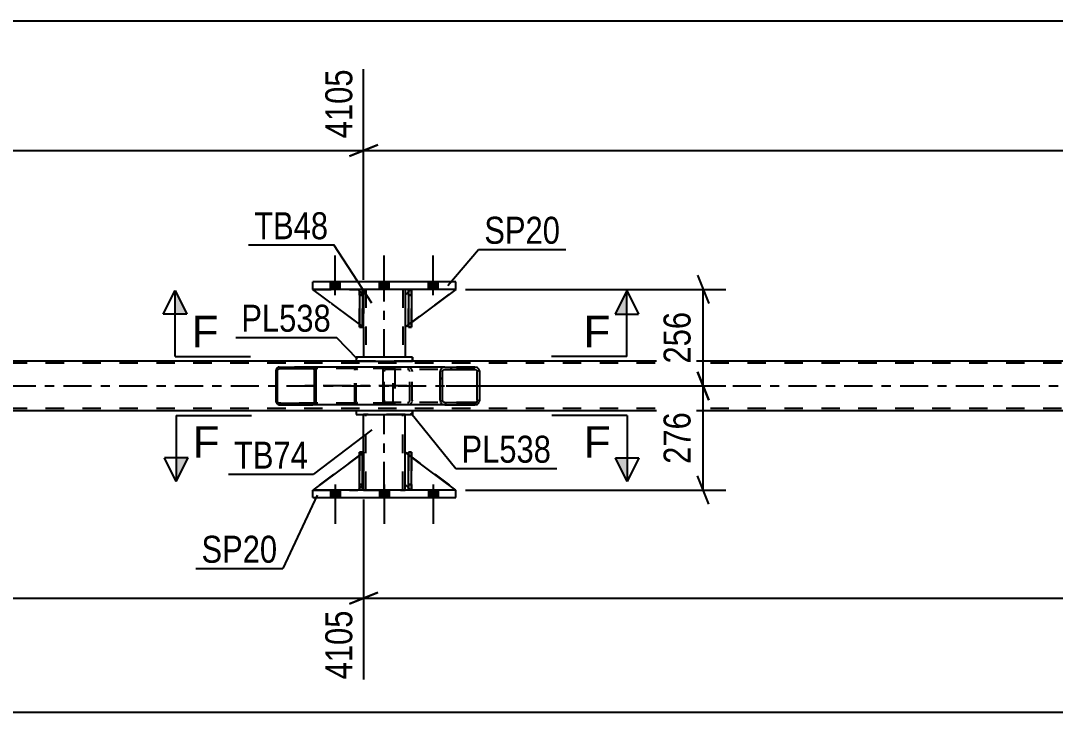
# Model space of a CAD drawing. Header units: millimetres. Extents: x -91 to 750, y -426 to 168.
# Drawn here: x 156.9 to 266.6, y -247.5 to -174.2 of the extents above; entities that cross this region are included whole.
import ezdxf

# ---------------------------------------------------------------- set-up
doc = ezdxf.new("R2010")
doc.units = ezdxf.units.MM
doc.linetypes.add('DXK_LINE_DOT2', pattern=[3.9198, 1.9599, -1.9599])
doc.linetypes.add('DXK_LINE_DOT3', pattern=[5.9187, 2.979, -0.9799, 0.9799, -0.9799])
doc.styles.add('Arial', font='ARIAL.TTF', dxfattribs={"height": 0.2})
doc.styles.add('Arial Narrow', font='ARIALN.TTF', dxfattribs={"height": 0.2})

# ---------------------------------------------------------------- blocks, each defined once
blk = doc.blocks.new('Part-814409585-5527 - 5508')
at = {"color": 2, "linetype": 'Continuous'}
for p, q in [((193.13, -202.65), (192.81, -202.65)), ((192.81, -202.65), (192.81, -206.65)), ((193.13, -202.65), (193.13, -202.65)), ((193.13, -202.65), (193.13, -206.65)), ((193.13, -206.65), (192.81, -206.65))]:
    blk.add_line(p, q, dxfattribs=at)
at = {"color": 7, "linetype": 'DXK_LINE_DOT2'}
for p, q in [((192.81, -203.25), (192.81, -202.65)), ((193.13, -203.25), (193.13, -202.65)), ((193.13, -202.65), (193.13, -202.65)), ((193.13, -203.25), (192.81, -203.25)), ((192.81, -203.25), (192.81, -206.65)), ((193.13, -206.65), (193.13, -203.25))]:
    blk.add_line(p, q, dxfattribs=at)
blk = doc.blocks.new('Part-814409585-5526 - 5508')
at = {"color": 7, "linetype": 'DXK_LINE_DOT2'}
for p, q in [((193.13, -219.93), (192.81, -219.93)), ((192.81, -223.33), (192.81, -219.93)), ((192.81, -223.93), (192.81, -219.93)), ((193.13, -219.93), (193.13, -223.33)), ((193.13, -223.93), (193.13, -219.93)), ((193.13, -223.33), (192.81, -223.33)), ((192.81, -223.93), (192.81, -223.33)), ((193.13, -223.93), (192.81, -223.93)), ((193.13, -223.33), (193.13, -223.93)), ((193.13, -223.93), (193.13, -223.93))]:
    blk.add_line(p, q, dxfattribs=at)
blk = doc.blocks.new('Part-814409585-5510 - 5508')
at = {"color": 2, "linetype": 'Continuous'}
for p, q in [((197.65, -223.33), (197.65, -219.93)), ((198.01, -220.19), (197.65, -219.93)), ((203.05, -223.93), (198.33, -220.43)), ((198.01, -223.68), (197.65, -223.33))]:
    blk.add_line(p, q, dxfattribs=at)
at = {"color": 7, "linetype": 'DXK_LINE_DOT2'}
for p, q in [((198.33, -220.43), (198.01, -220.19)), ((198.25, -223.93), (198.01, -223.68)), ((203.05, -223.93), (198.25, -223.93)), ((203.05, -223.93), (203.05, -223.93)), ((203.05, -223.93), (203.05, -223.93))]:
    blk.add_line(p, q, dxfattribs=at)
blk = doc.blocks.new('Part-814409585-5528 - 5508')
at = {"color": 2, "linetype": 'Continuous'}
for p, q in [((192.81, -206.32), (187.85, -202.65)), ((192.81, -202.8), (192.65, -202.65)), ((193.25, -203.25), (193.13, -203.12)), ((193.25, -203.25), (193.25, -203.25)), ((193.25, -206.65), (193.25, -203.25)), ((193.13, -206.56), (193.25, -206.65)), ((193.25, -206.65), (193.25, -206.65))]:
    blk.add_line(p, q, dxfattribs=at)
at = {"color": 7, "linetype": 'DXK_LINE_DOT2'}
for p, q in [((192.65, -202.65), (187.85, -202.65)), ((192.65, -202.65), (193.25, -203.25)), ((193.13, -203.12), (192.81, -202.8)), ((193.25, -203.25), (193.25, -206.65)), ((193.13, -206.56), (192.81, -206.32))]:
    blk.add_line(p, q, dxfattribs=at)
blk = doc.blocks.new('Part-814409585-5529 - 5508')
at = {"color": 7, "linetype": 'DXK_LINE_DOT2'}
for p, q in [((193.25, -206.65), (187.85, -202.65)), ((187.85, -202.65), (192.65, -202.65)), ((192.65, -202.65), (193.25, -203.25)), ((193.25, -203.25), (192.65, -202.65)), ((193.25, -203.25), (193.25, -206.65)), ((193.25, -203.25), (193.25, -203.25)), ((193.25, -203.25), (193.25, -206.65))]:
    blk.add_line(p, q, dxfattribs=at)
blk = doc.blocks.new('Part-814409585-5530 - 5508')
at = {"color": 2, "linetype": 'Continuous'}
for p, q in [((198.01, -202.9), (197.65, -203.25)), ((203.05, -202.65), (198.33, -206.15)), ((197.65, -203.25), (197.65, -206.65)), ((198.01, -206.39), (197.65, -206.65))]:
    blk.add_line(p, q, dxfattribs=at)
at = {"color": 7, "linetype": 'DXK_LINE_DOT2'}
for p, q in [((198.25, -202.65), (198.01, -202.9)), ((203.05, -202.65), (198.25, -202.65)), ((198.33, -206.15), (198.01, -206.39))]:
    blk.add_line(p, q, dxfattribs=at)
blk = doc.blocks.new('Part-814409585-5531 - 5508')
at = {"color": 7, "linetype": 'DXK_LINE_DOT2'}
for p, q in [((198.25, -202.65), (197.65, -203.25)), ((197.65, -206.65), (203.05, -202.65)), ((203.05, -202.65), (198.25, -202.65)), ((197.65, -203.25), (197.65, -206.65))]:
    blk.add_line(p, q, dxfattribs=at)
blk = doc.blocks.new('Part-814409585-5537 - 5508')
at = {"color": 2, "linetype": 'Continuous'}
for p, q in [((193.25, -219.93), (193.25, -215.93)), ((197.65, -219.93), (197.65, -215.93)), ((193.25, -223.93), (193.25, -223.33)), ((197.65, -223.93), (197.65, -223.33))]:
    blk.add_line(p, q, dxfattribs=at)
at = {"color": 7, "linetype": 'DXK_LINE_DOT2'}
for p, q in [((197.65, -215.93), (193.25, -215.93)), ((193.49, -223.93), (193.49, -215.93)), ((197.41, -223.93), (197.41, -215.93)), ((193.25, -223.33), (193.25, -219.93)), ((197.65, -223.33), (197.65, -219.93)), ((193.25, -223.93), (197.65, -223.93))]:
    blk.add_line(p, q, dxfattribs=at)
at = {"color": 7, "linetype": 'DXK_LINE_DOT3'}
blk.add_line((195.45, -223.93), (195.45, -215.93), dxfattribs=at)
blk = doc.blocks.new('Part-814409585-5542 - 5508')
at = {"color": 2, "linetype": 'Continuous'}
for p, q in [((187.85, -202.65), (187.85, -201.85)), ((203.05, -201.85), (187.85, -201.85)), ((203.05, -202.65), (203.05, -201.85)), ((203.05, -202.65), (187.85, -202.65))]:
    blk.add_line(p, q, dxfattribs=at)
at = {"color": 7, "linetype": 'DXK_LINE_DOT2'}
for p, q in [((187.85, -202.65), (187.85, -201.85)), ((203.05, -202.65), (203.05, -201.85))]:
    blk.add_line(p, q, dxfattribs=at)
blk = doc.blocks.new('Part-814409585-5547 - 5508')
at = {"color": 2, "linetype": 'Continuous'}
for p, q in [((187.85, -224.73), (187.85, -223.93)), ((203.05, -223.93), (187.85, -223.93)), ((203.05, -224.73), (203.05, -223.93)), ((187.85, -224.73), (203.05, -224.73))]:
    blk.add_line(p, q, dxfattribs=at)
at = {"color": 7, "linetype": 'DXK_LINE_DOT2'}
for p, q in [((187.85, -224.73), (187.85, -223.93)), ((203.05, -224.73), (203.05, -223.93))]:
    blk.add_line(p, q, dxfattribs=at)
blk = doc.blocks.new('Bolt-814409585-5613 - 5508')
at = {"linetype": 'Continuous'}
for points in [[(190.77, -223.93), (189.73, -223.93), (189.73, -224.73), (190.77, -224.73)], [(190.77, -223.93), (189.73, -223.93), (189.73, -224.73), (190.77, -224.73)], [(190.77, -223.93), (189.73, -223.93), (189.73, -224.73), (190.77, -224.73)], [(195.97, -223.93), (194.93, -223.93), (194.93, -224.73), (195.97, -224.73)], [(195.97, -223.93), (194.93, -223.93), (194.93, -224.73), (195.97, -224.73)], [(201.17, -223.93), (200.13, -223.93), (200.13, -224.73), (201.17, -224.73)], [(201.17, -223.93), (200.13, -223.93), (200.13, -224.73), (201.17, -224.73)], [(201.17, -223.93), (200.13, -223.93), (200.13, -224.73), (201.17, -224.73)]]:
    blk.add_hatch(color=1, dxfattribs=at).paths.add_polyline_path(points)
at = {"color": 1, "linetype": 'Continuous'}
for p, q in [((189.73, -223.93), (189.73, -224.73)), ((189.73, -223.93), (189.73, -224.73)), ((189.73, -223.93), (189.73, -224.73)), ((190.25, -223.33), (190.25, -227.53)), ((190.25, -223.33), (190.25, -227.53)), ((190.25, -223.33), (190.25, -227.53)), ((190.77, -223.93), (190.77, -224.73)), ((190.77, -223.93), (190.77, -224.73)), ((190.77, -223.93), (190.77, -224.73)), ((194.93, -223.93), (194.93, -224.73)), ((194.93, -223.93), (194.93, -224.73)), ((195.45, -223.33), (195.45, -227.53)), ((195.45, -223.33), (195.45, -227.53)), ((195.97, -223.93), (195.97, -224.73)), ((195.97, -223.93), (195.97, -224.73)), ((200.13, -223.93), (200.13, -224.73)), ((200.13, -223.93), (200.13, -224.73)), ((200.13, -223.93), (200.13, -224.73)), ((200.65, -223.33), (200.65, -227.53)), ((200.65, -223.33), (200.65, -227.53)), ((200.65, -223.33), (200.65, -227.53)), ((201.17, -223.93), (201.17, -224.73)), ((201.17, -223.93), (201.17, -224.73)), ((201.17, -223.93), (201.17, -224.73))]:
    blk.add_line(p, q, dxfattribs=at)
blk = doc.blocks.new('Part-814409585-5549 - 5508')
at = {"color": 7, "linetype": 'DXK_LINE_DOT2'}
for p, q in [((192.81, -203.25), (192.81, -202.65)), ((192.81, -202.65), (192.81, -202.65)), ((192.81, -202.65), (192.81, -206.65)), ((193.13, -202.65), (192.81, -202.65)), ((193.13, -203.25), (193.13, -202.65)), ((193.13, -206.65), (193.13, -202.65)), ((192.81, -206.65), (192.81, -203.25)), ((192.81, -203.25), (193.13, -203.25)), ((193.13, -203.25), (193.13, -206.65)), ((192.81, -206.65), (193.13, -206.65))]:
    blk.add_line(p, q, dxfattribs=at)
blk = doc.blocks.new('Bolt-814409585-5614 - 5508')
at = {"linetype": 'Continuous'}
for points in [[(189.73, -202.65), (190.77, -202.65), (190.77, -201.85), (189.73, -201.85)], [(189.73, -202.65), (190.77, -202.65), (190.77, -201.85), (189.73, -201.85)], [(189.73, -202.65), (190.77, -202.65), (190.77, -201.85), (189.73, -201.85)], [(194.93, -202.65), (195.97, -202.65), (195.97, -201.85), (194.93, -201.85)], [(194.93, -202.65), (195.97, -202.65), (195.97, -201.85), (194.93, -201.85)], [(200.13, -202.65), (201.17, -202.65), (201.17, -201.85), (200.13, -201.85)], [(200.13, -202.65), (201.17, -202.65), (201.17, -201.85), (200.13, -201.85)], [(200.13, -202.65), (201.17, -202.65), (201.17, -201.85), (200.13, -201.85)]]:
    blk.add_hatch(color=1, dxfattribs=at).paths.add_polyline_path(points)
at = {"color": 1, "linetype": 'Continuous'}
for p, q in [((190.25, -203.25), (190.25, -199.05)), ((190.25, -203.25), (190.25, -199.05)), ((190.25, -203.25), (190.25, -199.05)), ((195.45, -203.25), (195.45, -199.05)), ((195.45, -203.25), (195.45, -199.05)), ((200.65, -203.25), (200.65, -199.05)), ((200.65, -203.25), (200.65, -199.05)), ((200.65, -203.25), (200.65, -199.05)), ((189.73, -202.65), (189.73, -201.85)), ((189.73, -202.65), (189.73, -201.85)), ((189.73, -202.65), (189.73, -201.85)), ((190.77, -202.65), (190.77, -201.85)), ((190.77, -202.65), (190.77, -201.85)), ((190.77, -202.65), (190.77, -201.85)), ((194.93, -202.65), (194.93, -201.85)), ((194.93, -202.65), (194.93, -201.85)), ((195.97, -202.65), (195.97, -201.85)), ((195.97, -202.65), (195.97, -201.85)), ((200.13, -202.65), (200.13, -201.85)), ((200.13, -202.65), (200.13, -201.85)), ((200.13, -202.65), (200.13, -201.85)), ((201.17, -202.65), (201.17, -201.85)), ((201.17, -202.65), (201.17, -201.85)), ((201.17, -202.65), (201.17, -201.85))]:
    blk.add_line(p, q, dxfattribs=at)
blk = doc.blocks.new('Part-814409585-5555 - 5508')
at = {"color": 2, "linetype": 'Continuous'}
for p, q in [((193.25, -202.65), (193.25, -203.25)), ((197.65, -202.65), (197.65, -203.25)), ((193.25, -206.65), (193.25, -209.85)), ((197.65, -206.65), (197.65, -209.85))]:
    blk.add_line(p, q, dxfattribs=at)
at = {"color": 7, "linetype": 'DXK_LINE_DOT2'}
for p, q in [((197.65, -202.65), (193.25, -202.65)), ((193.49, -202.65), (193.49, -209.85)), ((197.41, -202.65), (197.41, -209.85)), ((193.25, -203.25), (193.25, -206.65)), ((197.65, -203.25), (197.65, -206.65)), ((197.65, -209.85), (193.25, -209.85))]:
    blk.add_line(p, q, dxfattribs=at)
at = {"color": 7, "linetype": 'DXK_LINE_DOT3'}
blk.add_line((195.45, -209.85), (195.45, -202.65), dxfattribs=at)
blk = doc.blocks.new('Part-814409585-5625 - 5508')
at = {"color": 2, "linetype": 'Continuous'}
for p, q in [((192.45, -210.25), (54.86, -210.25)), ((362.72, -210.25), (198.45, -210.25)), ((192.45, -215.53), (54.86, -215.53)), ((362.72, -215.53), (198.45, -215.53))]:
    blk.add_line(p, q, dxfattribs=at)
at = {"color": 7, "linetype": 'DXK_LINE_DOT2'}
for p, q in [((631.84, -210.49), (54.86, -210.49)), ((198.45, -210.25), (192.45, -210.25)), ((631.84, -215.29), (54.86, -215.29)), ((198.45, -215.53), (192.45, -215.53))]:
    blk.add_line(p, q, dxfattribs=at)
at = {"color": 7, "linetype": 'DXK_LINE_DOT3'}
blk.add_line((54.86, -212.89), (631.84, -212.89), dxfattribs=at)
blk = doc.blocks.new('Part-814409585-5628 - 5508')
at = {"color": 2, "linetype": 'Continuous'}
for p, q in [((192.81, -223.93), (192.81, -219.93)), ((192.81, -219.93), (193.13, -219.93)), ((193.13, -223.93), (193.13, -219.93)), ((192.81, -223.93), (192.81, -223.93)), ((193.13, -223.93), (192.81, -223.93))]:
    blk.add_line(p, q, dxfattribs=at)
at = {"color": 7, "linetype": 'DXK_LINE_DOT2'}
for p, q in [((192.81, -219.93), (192.81, -223.33)), ((193.13, -223.33), (193.13, -219.93)), ((192.81, -223.33), (192.81, -223.93)), ((192.81, -223.33), (193.13, -223.33)), ((193.13, -223.93), (193.13, -223.33)), ((193.13, -223.93), (193.13, -223.93))]:
    blk.add_line(p, q, dxfattribs=at)
blk = doc.blocks.new('Part-814409585-5629 - 5508')
at = {"color": 2, "linetype": 'Continuous'}
for p, q in [((192.81, -220.26), (187.85, -223.93)), ((193.25, -219.93), (193.13, -220.02)), ((193.25, -223.33), (193.25, -219.93)), ((192.81, -223.78), (192.65, -223.93)), ((193.25, -223.33), (193.13, -223.46)), ((193.25, -223.33), (193.25, -223.33))]:
    blk.add_line(p, q, dxfattribs=at)
at = {"color": 7, "linetype": 'DXK_LINE_DOT2'}
for p, q in [((193.13, -220.02), (192.81, -220.26)), ((193.25, -223.33), (193.25, -219.93)), ((187.85, -223.93), (192.65, -223.93)), ((193.25, -223.33), (192.65, -223.93)), ((193.13, -223.46), (192.81, -223.78))]:
    blk.add_line(p, q, dxfattribs=at)
blk = doc.blocks.new('Part-814409585-5630 - 5508')
at = {"color": 7, "linetype": 'DXK_LINE_DOT2'}
for p, q in [((193.25, -219.93), (187.85, -223.93)), ((193.25, -223.33), (193.25, -219.93)), ((193.25, -219.93), (193.25, -223.33)), ((187.85, -223.93), (192.65, -223.93)), ((192.65, -223.93), (193.25, -223.33)), ((193.25, -223.33), (192.65, -223.93)), ((193.25, -223.33), (193.25, -223.33))]:
    blk.add_line(p, q, dxfattribs=at)
blk = doc.blocks.new('Part-814409585-5587 - 5508')
at = {"linetype": 'Continuous'}
h = blk.add_hatch(dxfattribs=at)
h.set_pattern_fill('', scale=0.7, style=0, pattern_type=0)
h.set_pattern_definition([(45, (188.1947, -211.0882), (-1.57154, 1.57154), [])])
h.paths.add_polyline_path([(188.22, -211.21), (188.19, -211.09), (188.12, -210.98), (188.01, -210.91), (187.88, -210.89), (184.3, -210.89), (184.17, -210.91), (184.06, -210.98), (183.99, -211.09), (183.96, -211.21), (183.96, -214.57), (183.99, -214.69), (184.06, -214.8), (184.17, -214.87), (184.3, -214.89), (187.88, -214.89), (188.01, -214.87), (188.12, -214.8), (188.19, -214.69), (188.22, -214.57)])
h.paths.add_polyline_path([(188.04, -214.63), (188, -214.68), (187.95, -214.72), (187.88, -214.73), (184.3, -214.73), (184.24, -214.72), (184.18, -214.68), (184.15, -214.63), (184.13, -214.57), (184.13, -211.21), (184.15, -211.15), (184.18, -211.1), (184.24, -211.06), (184.3, -211.05), (187.88, -211.05), (187.95, -211.06), (188, -211.1), (188.04, -211.15), (188.05, -211.21), (188.05, -214.57)])
at = {"color": 2, "linetype": 'Continuous'}
for p, q in [((183.99, -211.09), (183.96, -211.21)), ((183.96, -214.57), (183.96, -211.21)), ((184.13, -211.21), (184.15, -211.15)), ((184.13, -214.57), (184.13, -211.21)), ((184.15, -211.15), (184.18, -211.1)), ((184.3, -210.89), (184.17, -210.91)), ((184.18, -211.1), (184.24, -211.06)), ((184.24, -211.06), (184.3, -211.05)), ((184.3, -210.89), (187.88, -210.89)), ((184.3, -211.05), (187.88, -211.05)), ((195.58, -210.89), (187.88, -210.89)), ((188.01, -210.91), (187.88, -210.89)), ((187.88, -211.05), (187.95, -211.06)), ((187.95, -211.06), (188, -211.1)), ((188, -211.1), (188.04, -211.15)), ((188.04, -211.15), (188.05, -211.21)), ((188.05, -214.57), (188.05, -211.21)), ((188.22, -211.21), (188.19, -211.09)), ((188.22, -214.57), (188.22, -211.21)), ((183.96, -214.57), (183.99, -214.69)), ((184.15, -214.63), (184.13, -214.57)), ((184.18, -214.68), (184.15, -214.63)), ((184.17, -214.87), (184.3, -214.89)), ((184.24, -214.72), (184.18, -214.68)), ((184.3, -214.73), (184.24, -214.72)), ((184.3, -214.73), (187.88, -214.73)), ((184.3, -214.89), (187.88, -214.89)), ((187.95, -214.72), (187.88, -214.73)), ((187.88, -214.89), (188.01, -214.87)), ((195.58, -214.89), (187.88, -214.89)), ((188, -214.68), (187.95, -214.72)), ((188.04, -214.63), (188, -214.68)), ((188.05, -214.57), (188.04, -214.63)), ((188.19, -214.69), (188.22, -214.57))]:
    blk.add_line(p, q, dxfattribs=at)
at = {"color": 7, "linetype": 'DXK_LINE_DOT2'}
for p, q in [((187.88, -210.89), (184.3, -210.89)), ((196.23, -211.05), (184.3, -211.05)), ((192.31, -211.21), (192.34, -211.09)), ((192.31, -214.57), (192.31, -211.21)), ((192.5, -211.15), (192.48, -211.21)), ((192.48, -214.57), (192.48, -211.21)), ((192.53, -211.1), (192.5, -211.15)), ((192.52, -210.91), (192.65, -210.89)), ((192.53, -211.1), (192.55, -211.09)), ((192.55, -211.09), (192.59, -211.06)), ((192.59, -211.06), (192.65, -211.05)), ((196.23, -210.89), (195.58, -210.89)), ((196.23, -210.89), (196.36, -210.91)), ((196.29, -211.06), (196.23, -211.05)), ((196.35, -211.1), (196.29, -211.06)), ((196.39, -211.15), (196.35, -211.1)), ((196.4, -211.21), (196.39, -211.15)), ((196.4, -214.57), (196.4, -211.21)), ((196.54, -211.09), (196.56, -211.19)), ((196.56, -211.19), (196.57, -211.21)), ((196.57, -211.21), (196.57, -214.57)), ((196.23, -214.73), (184.3, -214.73)), ((187.88, -214.89), (184.3, -214.89)), ((192.34, -214.69), (192.31, -214.57)), ((192.48, -214.57), (192.5, -214.63)), ((192.5, -214.63), (192.53, -214.68)), ((192.65, -214.89), (192.52, -214.87)), ((192.53, -214.68), (192.55, -214.69)), ((192.55, -214.69), (192.59, -214.72)), ((192.59, -214.72), (192.65, -214.73)), ((196.23, -214.89), (195.58, -214.89)), ((196.23, -214.73), (196.29, -214.72)), ((196.36, -214.87), (196.23, -214.89)), ((196.29, -214.72), (196.35, -214.68)), ((196.35, -214.68), (196.39, -214.63)), ((196.39, -214.63), (196.4, -214.57)), ((196.57, -214.57), (196.54, -214.69))]:
    blk.add_line(p, q, dxfattribs=at)
at = {"color": 7, "linetype": 'DXK_LINE_DOT3'}
blk.add_line((197.86, -212.89), (186.09, -212.89), dxfattribs=at)
at = {"color": 2, "linetype": 'Continuous'}
for centre, start, end in [((184.29, -211.22), 110.7583, 155.68), ((187.89, -211.22), 24.32, 69.2417), ((184.29, -214.56), 204.32, 249.2417), ((187.89, -214.56), 290.7583, 335.68)]:
    blk.add_arc(centre, 0.331, start, end, dxfattribs=at)
at = {"color": 7, "linetype": 'DXK_LINE_DOT2'}
for centre, start, end in [((192.64, -211.22), 110.7583, 155.68), ((196.24, -211.22), 24.32, 69.2417), ((192.64, -214.56), 204.32, 249.2417), ((196.24, -214.56), 290.7583, 335.68)]:
    blk.add_arc(centre, 0.331, start, end, dxfattribs=at)
blk = doc.blocks.new('Part-814409585-5588 - 5508')
at = {"linetype": 'Continuous'}
h = blk.add_hatch(dxfattribs=at)
h.set_pattern_fill('', scale=0.7, style=0, pattern_type=0)
h.set_pattern_definition([(45, (205.5268, -211.187), (-1.57154, 1.57154), [])])
h.paths.add_polyline_path([(205.57, -211.37), (205.53, -211.19), (205.42, -211.03), (205.25, -210.93), (205.06, -210.89), (201.88, -210.89), (201.69, -210.93), (201.52, -211.03), (201.41, -211.19), (201.38, -211.37), (201.38, -214.41), (201.41, -214.59), (201.52, -214.75), (201.69, -214.85), (201.88, -214.89), (205.06, -214.89), (205.25, -214.85), (205.42, -214.75), (205.53, -214.59), (205.57, -214.41)])
h.paths.add_polyline_path([(205.29, -214.5), (205.24, -214.58), (205.16, -214.63), (205.06, -214.65), (201.88, -214.65), (201.78, -214.63), (201.7, -214.58), (201.65, -214.5), (201.63, -214.41), (201.63, -211.37), (201.65, -211.28), (201.7, -211.2), (201.78, -211.15), (201.88, -211.13), (205.06, -211.13), (205.16, -211.15), (205.24, -211.2), (205.29, -211.28), (205.31, -211.37), (205.31, -214.41)])
at = {"color": 2, "linetype": 'Continuous'}
for p, q in [((195.31, -211.37), (195.33, -211.19)), ((195.31, -214.41), (195.31, -211.37)), ((195.33, -211.19), (195.39, -211.03)), ((195.39, -211.03), (195.47, -210.93)), ((195.47, -210.93), (195.58, -210.89)), ((201.88, -210.89), (195.58, -210.89)), ((201.41, -211.19), (201.38, -211.37)), ((201.38, -214.41), (201.38, -211.37)), ((201.63, -211.37), (201.65, -211.28)), ((201.63, -214.41), (201.63, -211.37)), ((201.65, -211.28), (201.7, -211.2)), ((201.88, -210.89), (201.69, -210.93)), ((201.7, -211.2), (201.78, -211.15)), ((201.78, -211.15), (201.88, -211.13)), ((201.88, -210.89), (205.06, -210.89)), ((201.88, -211.13), (205.06, -211.13)), ((205.25, -210.93), (205.06, -210.89)), ((205.06, -211.13), (205.16, -211.15)), ((205.16, -211.15), (205.24, -211.2)), ((205.24, -211.2), (205.29, -211.28)), ((205.29, -211.28), (205.31, -211.37)), ((205.31, -214.41), (205.31, -211.37)), ((205.57, -211.37), (205.53, -211.19)), ((205.57, -214.41), (205.57, -211.37)), ((195.33, -214.59), (195.31, -214.41)), ((195.39, -214.75), (195.33, -214.59)), ((195.47, -214.85), (195.39, -214.75)), ((195.58, -214.89), (195.47, -214.85)), ((201.88, -214.89), (195.58, -214.89)), ((201.38, -214.41), (201.41, -214.59)), ((201.65, -214.5), (201.63, -214.41)), ((201.7, -214.58), (201.65, -214.5)), ((201.69, -214.85), (201.88, -214.89)), ((201.78, -214.63), (201.7, -214.58)), ((201.88, -214.65), (201.78, -214.63)), ((201.88, -214.65), (205.06, -214.65)), ((201.88, -214.89), (205.06, -214.89)), ((205.16, -214.63), (205.06, -214.65)), ((205.06, -214.89), (205.25, -214.85)), ((205.24, -214.58), (205.16, -214.63)), ((205.29, -214.5), (205.24, -214.58)), ((205.31, -214.41), (205.29, -214.5)), ((205.53, -214.59), (205.57, -214.41))]:
    blk.add_line(p, q, dxfattribs=at)
at = {"color": 7, "linetype": 'DXK_LINE_DOT2'}
for p, q in [((195.45, -211.28), (195.44, -211.37)), ((195.44, -214.41), (195.44, -211.37)), ((195.48, -211.2), (195.45, -211.28)), ((195.53, -211.15), (195.48, -211.2)), ((195.58, -211.13), (195.53, -211.15)), ((205.06, -211.13), (195.58, -211.13)), ((196.57, -211.13), (196.57, -210.89)), ((197.91, -210.89), (198.1, -210.93)), ((198.01, -211.15), (197.91, -211.13)), ((198.09, -211.2), (198.01, -211.15)), ((198.14, -211.28), (198.09, -211.2)), ((198.16, -211.37), (198.14, -211.28)), ((198.16, -214.41), (198.16, -211.37)), ((198.38, -211.19), (198.41, -211.37)), ((198.41, -214.41), (198.41, -211.37)), ((205.06, -210.89), (201.88, -210.89)), ((195.44, -214.41), (195.45, -214.5)), ((195.45, -214.5), (195.48, -214.58)), ((195.48, -214.58), (195.53, -214.63)), ((195.53, -214.63), (195.58, -214.65)), ((205.06, -214.65), (195.58, -214.65)), ((196.57, -214.89), (196.57, -214.65)), ((197.91, -214.65), (198.01, -214.63)), ((198.1, -214.85), (197.91, -214.89)), ((198.01, -214.63), (198.09, -214.58)), ((198.09, -214.58), (198.14, -214.5)), ((198.14, -214.5), (198.16, -214.41)), ((198.41, -214.41), (198.38, -214.59)), ((205.06, -214.89), (201.88, -214.89))]:
    blk.add_line(p, q, dxfattribs=at)
for centre, start, end in [((197.93, -211.39), 23.8494, 68.8059), ((197.93, -214.4), 291.1941, 336.1506)]:
    blk.add_arc(centre, 0.492, start, end, dxfattribs=at)
at = {"color": 2, "linetype": 'Continuous'}
for centre, start, end in [((201.86, -211.39), 111.1941, 156.1506), ((205.08, -211.39), 23.8494, 68.8059), ((201.86, -214.4), 203.8494, 248.8059), ((205.08, -214.4), 291.1941, 336.1506)]:
    blk.add_arc(centre, 0.492, start, end, dxfattribs=at)
blk = doc.blocks.new('Part-814409585-5631 - 5508')
at = {"color": 7, "linetype": 'DXK_LINE_DOT2'}
for p, q in [((198.01, -203.25), (198.01, -202.65)), ((198.01, -202.65), (198.01, -202.65)), ((198.01, -202.65), (198.01, -206.65)), ((198.33, -202.65), (198.01, -202.65)), ((198.33, -203.25), (198.33, -202.65)), ((198.33, -206.65), (198.33, -202.65)), ((198.01, -206.65), (198.01, -203.25)), ((198.01, -203.25), (198.33, -203.25)), ((198.33, -203.25), (198.33, -206.65)), ((198.01, -206.65), (198.33, -206.65))]:
    blk.add_line(p, q, dxfattribs=at)
blk = doc.blocks.new('Part-814409585-5642 - 5508')
at = {"color": 2, "linetype": 'Continuous'}
for p, q in [((198.01, -223.93), (198.01, -219.93)), ((198.01, -219.93), (198.33, -219.93)), ((198.33, -223.93), (198.33, -219.93)), ((198.01, -223.93), (198.01, -223.93)), ((198.33, -223.93), (198.01, -223.93))]:
    blk.add_line(p, q, dxfattribs=at)
at = {"color": 7, "linetype": 'DXK_LINE_DOT2'}
for p, q in [((198.01, -219.93), (198.01, -223.33)), ((198.33, -223.33), (198.33, -219.93)), ((198.01, -223.33), (198.01, -223.93)), ((198.01, -223.33), (198.33, -223.33)), ((198.33, -223.93), (198.33, -223.33)), ((198.33, -223.93), (198.33, -223.93))]:
    blk.add_line(p, q, dxfattribs=at)
blk = doc.blocks.new('Part-814409585-5644 - 5508')
at = {"color": 7, "linetype": 'DXK_LINE_DOT2'}
for p, q in [((198.33, -219.93), (198.01, -219.93)), ((198.01, -223.33), (198.01, -219.93)), ((198.01, -223.93), (198.01, -219.93)), ((198.33, -219.93), (198.33, -223.33)), ((198.33, -223.93), (198.33, -219.93)), ((198.33, -223.33), (198.01, -223.33)), ((198.01, -223.93), (198.01, -223.33)), ((198.33, -223.93), (198.01, -223.93)), ((198.33, -223.33), (198.33, -223.93)), ((198.33, -223.93), (198.33, -223.93))]:
    blk.add_line(p, q, dxfattribs=at)
blk = doc.blocks.new('Part-814409585-5665 - 5508')
at = {"color": 2, "linetype": 'Continuous'}
for p, q in [((198.33, -202.65), (198.01, -202.65)), ((198.01, -202.65), (198.01, -206.65)), ((198.33, -202.65), (198.33, -202.65)), ((198.33, -202.65), (198.33, -206.65)), ((198.33, -206.65), (198.01, -206.65))]:
    blk.add_line(p, q, dxfattribs=at)
at = {"color": 7, "linetype": 'DXK_LINE_DOT2'}
for p, q in [((198.01, -203.25), (198.01, -202.65)), ((198.33, -203.25), (198.33, -202.65)), ((198.33, -202.65), (198.33, -202.65)), ((198.33, -203.25), (198.01, -203.25)), ((198.01, -203.25), (198.01, -206.65)), ((198.33, -206.65), (198.33, -203.25))]:
    blk.add_line(p, q, dxfattribs=at)
blk = doc.blocks.new('Part-814409585-5676 - 5508')
at = {"color": 2, "linetype": 'Continuous'}
for p, q in [((192.45, -209.85), (192.45, -210.25)), ((198.45, -209.85), (192.45, -209.85)), ((192.45, -210.25), (198.45, -210.25)), ((198.45, -209.85), (198.45, -210.25)), ((198.45, -209.85), (198.45, -209.85)), ((198.45, -210.25), (198.45, -210.25))]:
    blk.add_line(p, q, dxfattribs=at)
at = {"color": 7, "linetype": 'DXK_LINE_DOT2'}
for p, q in [((192.45, -209.85), (192.45, -210.25)), ((198.45, -210.25), (198.45, -209.85)), ((198.45, -209.85), (198.45, -209.85)), ((198.45, -210.25), (198.45, -210.25))]:
    blk.add_line(p, q, dxfattribs=at)
blk = doc.blocks.new('Part-814409585-5708 - 5508')
at = {"color": 2, "linetype": 'Continuous'}
for p, q in [((192.45, -215.53), (192.45, -215.93)), ((198.45, -215.53), (192.45, -215.53)), ((192.45, -215.93), (198.45, -215.93)), ((198.45, -215.53), (198.45, -215.93)), ((198.45, -215.53), (198.45, -215.53)), ((198.45, -215.93), (198.45, -215.93))]:
    blk.add_line(p, q, dxfattribs=at)
at = {"color": 7, "linetype": 'DXK_LINE_DOT2'}
for p, q in [((192.45, -215.53), (192.45, -215.93)), ((198.45, -215.93), (198.45, -215.53)), ((198.45, -215.53), (198.45, -215.53)), ((198.45, -215.93), (198.45, -215.93))]:
    blk.add_line(p, q, dxfattribs=at)
blk = doc.blocks.new('Part-814409585-5798 - 5508')
at = {"color": 7, "linetype": 'DXK_LINE_DOT2'}
for p, q in [((197.65, -223.33), (197.65, -219.93)), ((197.65, -219.93), (203.05, -223.93)), ((198.25, -223.93), (197.65, -223.33)), ((203.05, -223.93), (198.25, -223.93))]:
    blk.add_line(p, q, dxfattribs=at)
blk = doc.blocks.new('StraightDimension-814409585-5932 - 5508')
at = {"color": 7, "linetype": 'Continuous'}
blk.add_line((44, -247.5), (642.7, -247.5), dxfattribs=at)
blk = doc.blocks.new('StraightDimension-814409585-5827 - 5508')
at = {"color": 7, "linetype": 'Continuous'}
for p, q in [((228.69, -211.39), (229.89, -214.39)), ((202.02, -212.89), (231.69, -212.89)), ((229.29, -223.93), (229.29, -212.89)), ((229.89, -225.43), (228.69, -222.43)), ((204.05, -223.93), (231.69, -223.93))]:
    blk.add_line(p, q, dxfattribs=at)
at = {"color": 0}
blk.add_wipeout([(228.54, -215.07), (224.34, -215.07), (224.34, -221.75), (228.54, -221.75)], dxfattribs=at)
at = {"color": 3, "style": 'Arial Narrow'}
blk.add_text('276', height=2.863, rotation=90.0002, dxfattribs=at).set_placement((227.94, -221.15))
blk = doc.blocks.new('StraightDimension-814409585-5855 - 5508')
at = {"color": 7, "linetype": 'Continuous'}
for p, q in [((228.69, -201.15), (229.89, -204.15)), ((204.05, -202.65), (231.69, -202.65)), ((229.29, -212.89), (229.29, -202.65)), ((229.89, -214.39), (228.69, -211.39)), ((202.02, -212.89), (231.69, -212.89))]:
    blk.add_line(p, q, dxfattribs=at)
at = {"color": 0}
blk.add_wipeout([(228.54, -204.43), (224.34, -204.43), (224.34, -211.11), (228.54, -211.11)], dxfattribs=at)
at = {"color": 3, "style": 'Arial Narrow'}
blk.add_text('256', height=2.863, rotation=90.0002, dxfattribs=at).set_placement((227.94, -210.51))
blk = doc.blocks.new('StraightDimension-814409585-5953 - 5508')
at = {"color": 7, "linetype": 'Continuous'}
blk.add_line((44.64, -174.15), (642.06, -174.15), dxfattribs=at)
blk = doc.blocks.new('StraightDimension-814409585-5991 - 5508')
at = {"color": 7, "linetype": 'Continuous'}
for p, q in [((44.64, -215.67), (44.64, -238.53)), ((193.25, -224.93), (193.25, -244.01)), ((46.14, -234.8), (43.14, -236)), ((191.75, -236), (194.75, -234.8)), ((44.64, -235.4), (193.25, -235.4))]:
    blk.add_line(p, q, dxfattribs=at)
at = {"color": 0}
blk.add_wipeout([(123.2, -234.65), (123.2, -230.45), (114.69, -230.45), (114.69, -234.65)], dxfattribs=at)
at = {"color": 3, "style": 'Arial Narrow'}
blk.add_text('4105', height=2.863, dxfattribs=at).set_placement((115.29, -234.05))
at = {"color": 0, "linetype": 'Continuous'}
for points in [[(44.04, -236.1), (39.84, -236.1), (39.84, -239.13), (44.04, -239.13)], [(192.65, -236.1), (188.45, -236.1), (188.45, -244.61), (192.65, -244.61)]]:
    blk.add_wipeout(points, dxfattribs=at)
at = {"color": 3, "linetype": 'Continuous', "style": 'Arial Narrow'}
for s, height, p in [('0', 2.86, (43.44, -238.53)), ('4105', 2.863, (192.05, -244.01))]:
    blk.add_text(s, height=height, rotation=90.0002, dxfattribs=at).set_placement(p)
blk = doc.blocks.new('StraightDimension-814409585-6003 - 5508')
at = {"color": 7, "linetype": 'Continuous'}
for p, q in [((193.25, -224.93), (193.25, -244.01)), ((363.52, -224.93), (363.52, -244.01)), ((194.75, -234.8), (191.75, -236)), ((362.02, -236), (365.02, -234.8)), ((193.25, -235.4), (363.52, -235.4))]:
    blk.add_line(p, q, dxfattribs=at)
at = {"color": 0}
blk.add_wipeout([(282.64, -234.65), (282.64, -230.45), (274.13, -230.45), (274.13, -234.65)], dxfattribs=at)
at = {"color": 3, "style": 'Arial Narrow'}
blk.add_text('4257', height=2.863, dxfattribs=at).set_placement((274.73, -234.05))
at = {"color": 0, "linetype": 'Continuous'}
blk.add_wipeout([(362.92, -236.1), (358.72, -236.1), (358.72, -244.61), (362.92, -244.61)], dxfattribs=at)
at = {"color": 3, "linetype": 'Continuous', "style": 'Arial Narrow'}
blk.add_text('8362', height=2.863, rotation=90.0002, dxfattribs=at).set_placement((362.32, -244.01))
blk = doc.blocks.new('StraightDimension-814409585-6012 - 5508')
at = {"color": 7, "linetype": 'Continuous'}
for p, q in [((193.25, -201.65), (193.25, -179.31)), ((44.64, -210.18), (44.64, -184.79)), ((46.14, -187.32), (43.14, -188.52)), ((191.75, -188.52), (194.75, -187.32)), ((44.64, -187.92), (193.25, -187.92))]:
    blk.add_line(p, q, dxfattribs=at)
at = {"color": 0}
blk.add_wipeout([(123.2, -187.17), (123.2, -182.97), (114.69, -182.97), (114.69, -187.17)], dxfattribs=at)
at = {"color": 3, "style": 'Arial Narrow'}
blk.add_text('4105', height=2.863, dxfattribs=at).set_placement((115.29, -186.57))
at = {"color": 0, "linetype": 'Continuous'}
for points in [[(192.65, -178.71), (188.45, -178.71), (188.45, -187.22), (192.65, -187.22)], [(44.04, -184.19), (39.84, -184.19), (39.84, -187.22), (44.04, -187.22)]]:
    blk.add_wipeout(points, dxfattribs=at)
at = {"color": 3, "linetype": 'Continuous', "style": 'Arial Narrow'}
for s, height, p in [('4105', 2.863, (192.05, -186.62)), ('0', 2.86, (43.44, -186.62))]:
    blk.add_text(s, height=height, rotation=90.0002, dxfattribs=at).set_placement(p)
blk = doc.blocks.new('StraightDimension-814409585-6024 - 5508')
at = {"color": 7, "linetype": 'Continuous'}
for p, q in [((193.25, -201.65), (193.25, -179.31)), ((363.52, -201.65), (363.52, -179.31)), ((194.75, -187.32), (191.75, -188.52)), ((362.02, -188.52), (365.02, -187.32)), ((193.25, -187.92), (363.52, -187.92))]:
    blk.add_line(p, q, dxfattribs=at)
at = {"color": 0}
blk.add_wipeout([(282.64, -187.17), (282.64, -182.97), (274.13, -182.97), (274.13, -187.17)], dxfattribs=at)
at = {"color": 3, "style": 'Arial Narrow'}
blk.add_text('4257', height=2.863, dxfattribs=at).set_placement((274.73, -186.57))
at = {"color": 0, "linetype": 'Continuous'}
blk.add_wipeout([(362.92, -178.71), (358.72, -178.71), (358.72, -187.22), (362.92, -187.22)], dxfattribs=at)
at = {"color": 3, "linetype": 'Continuous', "style": 'Arial Narrow'}
blk.add_text('8362', height=2.863, rotation=90.0002, dxfattribs=at).set_placement((362.32, -186.62))
blk = doc.blocks.new('Mark-814409585-5551 - 5508')
at = {"color": 30, "linetype": 'Continuous'}
for p in [(181.04, -197.93), (194.14, -204.1)]:
    blk.add_line(p, (190.09, -197.93), dxfattribs=at)
at = {"color": 0}
blk.add_wipeout([(189.49, -197.33), (189.49, -194.33), (181.64, -194.33), (181.64, -197.33)], dxfattribs=at)
blk.add_wipeout([(189.49, -197.33), (189.49, -194.33), (181.64, -194.33), (181.64, -197.33)], dxfattribs=at)
at = {"color": 3, "style": 'Arial Narrow'}
blk.add_text('TB48', height=2.863, dxfattribs=at).set_placement((181.64, -197.33))
blk = doc.blocks.new('Mark-814409585-5533 - 5508')
at = {"color": 30, "linetype": 'Continuous'}
for p in [(194.14, -217.54), (178.9, -222.26)]:
    blk.add_line(p, (187.95, -222.26), dxfattribs=at)
at = {"color": 0}
blk.add_wipeout([(187.35, -221.66), (187.35, -218.66), (179.5, -218.66), (179.5, -221.66)], dxfattribs=at)
blk.add_wipeout([(187.35, -221.66), (187.35, -218.66), (179.5, -218.66), (179.5, -221.66)], dxfattribs=at)
at = {"color": 3, "style": 'Arial Narrow'}
blk.add_text('TB74', height=2.863, dxfattribs=at).set_placement((179.5, -221.66))
blk = doc.blocks.new('Mark-814409585-5538 - 5508')
at = {"color": 30, "linetype": 'Continuous'}
for p, q in [((202.19, -202.25), (205.46, -198.41)), ((205.46, -198.41), (214.7, -198.41))]:
    blk.add_line(p, q, dxfattribs=at)
at = {"color": 0}
blk.add_wipeout([(214.1, -197.81), (214.1, -194.81), (206.06, -194.81), (206.06, -197.81)], dxfattribs=at)
blk.add_wipeout([(214.1, -197.81), (214.1, -194.81), (206.06, -194.81), (206.06, -197.81)], dxfattribs=at)
at = {"color": 3, "style": 'Arial Narrow'}
blk.add_text('SP20', height=2.863, dxfattribs=at).set_placement((206.06, -197.81))
blk = doc.blocks.new('Mark-814409585-5543 - 5508')
at = {"color": 30, "linetype": 'Continuous'}
for p in [(188.31, -224.48), (175.45, -232.24)]:
    blk.add_line(p, (184.69, -232.24), dxfattribs=at)
at = {"color": 0}
blk.add_wipeout([(184.09, -231.64), (184.09, -228.64), (176.05, -228.64), (176.05, -231.64)], dxfattribs=at)
blk.add_wipeout([(184.09, -231.64), (184.09, -228.64), (176.05, -228.64), (176.05, -231.64)], dxfattribs=at)
at = {"color": 3, "style": 'Arial Narrow'}
blk.add_text('SP20', height=2.863, dxfattribs=at).set_placement((176.05, -231.64))
blk = doc.blocks.new('Mark-814409585-5672 - 5508')
at = {"color": 30, "linetype": 'Continuous'}
for p in [(179.68, -207.74), (192.62, -210.04)]:
    blk.add_line(p, (190.38, -207.74), dxfattribs=at)
at = {"color": 0}
blk.add_wipeout([(189.78, -207.14), (189.78, -204.14), (180.28, -204.14), (180.28, -207.14)], dxfattribs=at)
blk.add_wipeout([(189.78, -207.14), (189.78, -204.14), (180.28, -204.14), (180.28, -207.14)], dxfattribs=at)
at = {"color": 3, "style": 'Arial Narrow'}
blk.add_text('PL538', height=2.863, dxfattribs=at).set_placement((180.28, -207.14))
blk = doc.blocks.new('Mark-814409585-5704 - 5508')
at = {"color": 30, "linetype": 'Continuous'}
for p, q in [((198.25, -215.74), (203.04, -221.63)), ((203.04, -221.63), (213.75, -221.63))]:
    blk.add_line(p, q, dxfattribs=at)
at = {"color": 0}
blk.add_wipeout([(213.15, -221.03), (213.15, -218.03), (203.64, -218.03), (203.64, -221.03)], dxfattribs=at)
blk.add_wipeout([(213.15, -221.03), (213.15, -218.03), (203.64, -218.03), (203.64, -221.03)], dxfattribs=at)
at = {"color": 3, "style": 'Arial Narrow'}
blk.add_text('PL538', height=2.863, dxfattribs=at).set_placement((203.64, -221.03))
blk = doc.blocks.new('SectionMark-814409585-6051 - 5508')
at = {"color": 6, "linetype": 'Continuous'}
for p, q in [((172, -205.28), (173.25, -202.78)), ((173.25, -209.78), (173.25, -202.78)), ((221.18, -209.78), (221.18, -202.78)), ((221.18, -202.78), (222.43, -205.28)), ((173.25, -209.78), (181.25, -209.78)), ((221.18, -209.78), (213.18, -209.78))]:
    blk.add_line(p, q, dxfattribs=at)
at = {"color": 0, "linetype": 'Continuous'}
for points in [[(177.85, -208.78), (177.85, -205.28), (175, -205.28), (175, -208.78)], [(219.43, -208.78), (219.43, -205.28), (216.58, -205.28), (216.58, -208.78)]]:
    blk.add_wipeout(points, dxfattribs=at)
at = {"linetype": 'Continuous'}
for points in [[(174.5, -205.28), (173.25, -205.28), (173.25, -202.78)], [(221.18, -205.28), (219.93, -205.28), (221.18, -202.78)]]:
    blk.add_hatch(color=6, dxfattribs=at).paths.add_polyline_path(points)
at = {"color": 6, "linetype": 'Continuous'}
for p, q in [((173.25, -202.78), (174.5, -205.28)), ((221.18, -202.78), (219.93, -205.28)), ((174.5, -205.28), (172, -205.28)), ((219.93, -205.28), (222.43, -205.28))]:
    blk.add_line(p, q, dxfattribs=at)
at = {"color": 3, "linetype": 'Continuous', "style": 'Arial'}
for p in [(175, -208.78), (216.58, -208.78)]:
    blk.add_text('F', height=3.34, dxfattribs=at).set_placement(p)
blk = doc.blocks.new('SectionMark-814409585-6053 - 5508')
at = {"color": 6, "linetype": 'Continuous'}
for p, q in [((173.37, -216.01), (181.37, -216.01)), ((173.37, -216.01), (173.37, -223.01)), ((221.22, -216.01), (213.22, -216.01)), ((221.22, -216.01), (221.22, -223.01)), ((173.37, -223.01), (172.12, -220.51)), ((222.47, -220.51), (221.22, -223.01))]:
    blk.add_line(p, q, dxfattribs=at)
at = {"color": 0, "linetype": 'Continuous'}
for points in [[(177.97, -220.51), (177.97, -217.01), (175.12, -217.01), (175.12, -220.51)], [(219.47, -220.51), (219.47, -217.01), (216.61, -217.01), (216.61, -220.51)]]:
    blk.add_wipeout(points, dxfattribs=at)
at = {"linetype": 'Continuous'}
for points in [[(173.37, -220.51), (174.62, -220.51), (173.37, -223.01)], [(219.97, -220.51), (221.22, -220.51), (221.22, -223.01)]]:
    blk.add_hatch(color=6, dxfattribs=at).paths.add_polyline_path(points)
at = {"color": 6, "linetype": 'Continuous'}
for p, q in [((174.62, -220.51), (172.12, -220.51)), ((173.37, -223.01), (174.62, -220.51)), ((219.97, -220.51), (222.47, -220.51)), ((221.22, -223.01), (219.97, -220.51))]:
    blk.add_line(p, q, dxfattribs=at)
at = {"color": 3, "linetype": 'Continuous', "style": 'Arial'}
for p in [(175.12, -220.51), (216.61, -220.51)]:
    blk.add_text('F', height=3.34, dxfattribs=at).set_placement(p)

msp = doc.modelspace()

# ---------------------------------------------------------------- block references
for name in ['Bolt-814409585-5614 - 5508', 'Part-814409585-5542 - 5508', 'Part-814409585-5528 - 5508', 'Part-814409585-5529 - 5508', 'Part-814409585-5527 - 5508', 'Part-814409585-5549 - 5508', 'Part-814409585-5555 - 5508', 'Part-814409585-5530 - 5508', 'Part-814409585-5531 - 5508', 'Part-814409585-5631 - 5508', 'Part-814409585-5665 - 5508', 'Part-814409585-5625 - 5508', 'Part-814409585-5676 - 5508', 'Part-814409585-5587 - 5508', 'Part-814409585-5588 - 5508', 'Part-814409585-5708 - 5508', 'Part-814409585-5537 - 5508', 'Part-814409585-5629 - 5508', 'Part-814409585-5630 - 5508', 'Part-814409585-5526 - 5508', 'Part-814409585-5628 - 5508', 'Part-814409585-5510 - 5508', 'Part-814409585-5798 - 5508', 'Part-814409585-5642 - 5508', 'Part-814409585-5644 - 5508', 'Part-814409585-5547 - 5508', 'Bolt-814409585-5613 - 5508']:
    msp.add_blockref(name, (0, 0))

# ---------------------------------------------------------------- next in the draw order: block references
msp.add_blockref('StraightDimension-814409585-5932 - 5508', (0, 0))

# ---------------------------------------------------------------- next in the draw order: block references
for name in ['StraightDimension-814409585-5827 - 5508', 'StraightDimension-814409585-5991 - 5508']:
    msp.add_blockref(name, (0, 0))

# ---------------------------------------------------------------- next in the draw order: block references
for name in ['StraightDimension-814409585-5855 - 5508', 'Mark-814409585-5704 - 5508', 'Mark-814409585-5533 - 5508', 'Mark-814409585-5543 - 5508', 'StraightDimension-814409585-6003 - 5508']:
    msp.add_blockref(name, (0, 0))

# ---------------------------------------------------------------- next in the draw order: block references
for name in ['StraightDimension-814409585-5953 - 5508', 'SectionMark-814409585-6053 - 5508']:
    msp.add_blockref(name, (0, 0))

# ---------------------------------------------------------------- next in the draw order: block references
msp.add_blockref('StraightDimension-814409585-6012 - 5508', (0, 0))

# ---------------------------------------------------------------- next in the draw order: block references
msp.add_blockref('StraightDimension-814409585-6024 - 5508', (0, 0))

# ---------------------------------------------------------------- next in the draw order: block references
for name in ['Mark-814409585-5551 - 5508', 'Mark-814409585-5538 - 5508']:
    msp.add_blockref(name, (0, 0))

# ---------------------------------------------------------------- next in the draw order: block references
msp.add_blockref('Mark-814409585-5672 - 5508', (0, 0))

# ---------------------------------------------------------------- next in the draw order: block references
msp.add_blockref('SectionMark-814409585-6051 - 5508', (0, 0))

doc.saveas('drawing.dxf')
